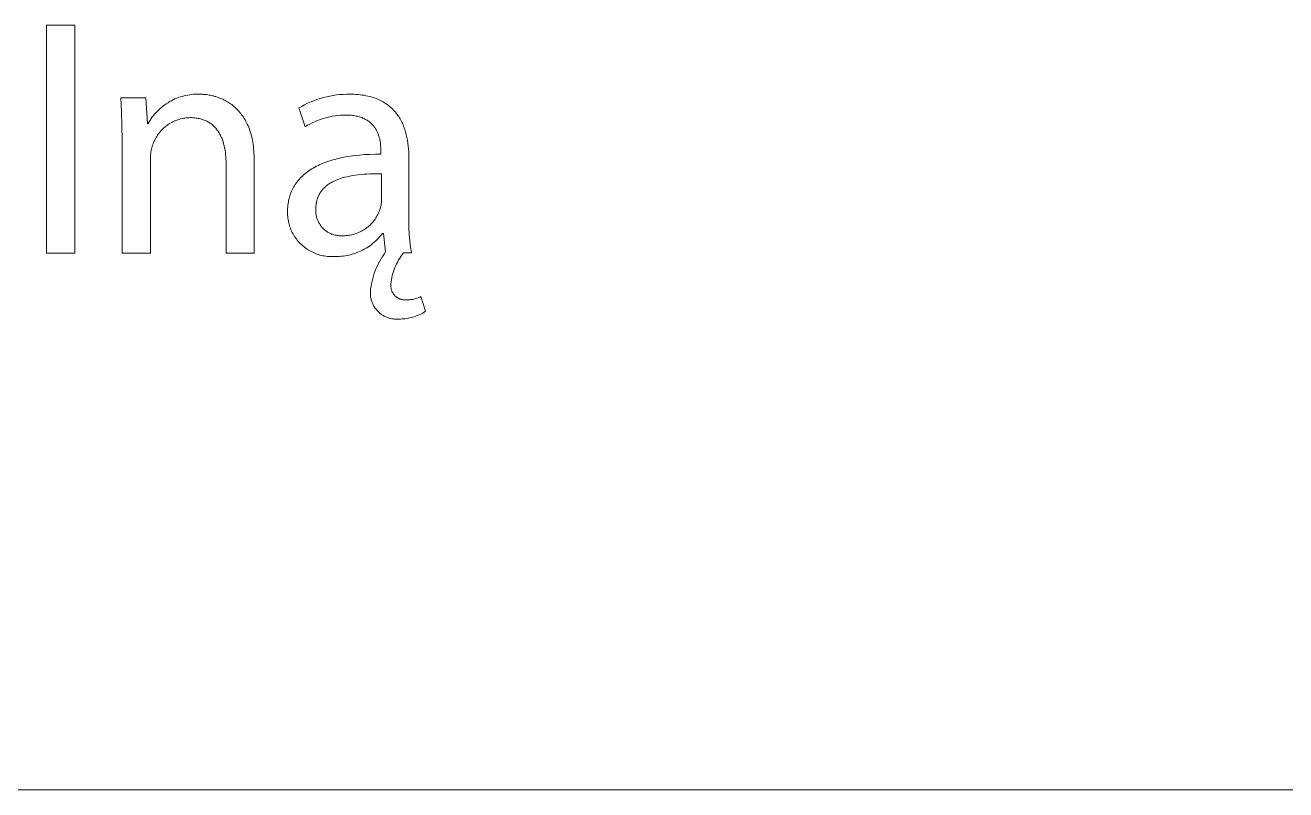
# Model space of a CAD drawing. Header units: millimetres. Extents: x 1434 to 4837, y 1889 to 4267.
# Drawn here: x 4554.1 to 4688, y 1889.5 to 1970.7 of the extents above; entities that cross this region are included whole.
import ezdxf

# ---------------------------------------------------------------- set-up
doc = ezdxf.new("R2010")
doc.units = ezdxf.units.MM
doc.header["$MEASUREMENT"] = 0
doc.layers.add('Domyślny', color=7, linetype='Continuous', true_color=0x000000)

msp = doc.modelspace()

# ---------------------------------------------------------------- linework, layer by layer
at = {"layer": 'Domyślny', "color": 18, "lineweight": 15, "true_color": 0x000000}
for p, q in [((4556.41, 1970.7), (4559.4, 1970.7)), ((4556.41, 1946.5), (4556.41, 1970.7)), ((4559.4, 1970.7), (4559.4, 1946.5)), ((4564.37, 1961.51), (4564.28, 1963)), ((4564.28, 1963), (4566.94, 1963)), ((4566.94, 1963), (4567.11, 1960.27)), ((4569.12, 1962.36), (4569.3, 1962.47)), ((4569.3, 1962.47), (4569.47, 1962.58)), ((4569.47, 1962.58), (4569.66, 1962.68)), ((4569.66, 1962.68), (4569.84, 1962.77)), ((4569.84, 1962.77), (4570.03, 1962.86)), ((4570.03, 1962.86), (4570.22, 1962.94)), ((4570.22, 1962.94), (4570.41, 1963.01)), ((4570.41, 1963.01), (4570.6, 1963.08)), ((4570.6, 1963.08), (4570.8, 1963.14)), ((4570.8, 1963.14), (4571, 1963.19)), ((4571, 1963.19), (4571.2, 1963.24)), ((4571.2, 1963.24), (4571.4, 1963.28)), ((4571.4, 1963.28), (4571.61, 1963.31)), ((4571.61, 1963.31), (4571.81, 1963.34)), ((4571.81, 1963.34), (4572.02, 1963.36)), ((4572.02, 1963.36), (4572.22, 1963.37)), ((4572.22, 1963.37), (4572.43, 1963.37)), ((4572.43, 1963.37), (4572.63, 1963.37)), ((4572.63, 1963.37), (4572.74, 1963.37)), ((4572.74, 1963.37), (4572.85, 1963.37)), ((4572.85, 1963.37), (4572.96, 1963.36)), ((4572.96, 1963.36), (4573.08, 1963.35)), ((4573.08, 1963.35), (4573.19, 1963.34)), ((4573.19, 1963.34), (4573.31, 1963.33)), ((4573.31, 1963.33), (4573.42, 1963.32)), ((4573.42, 1963.32), (4573.54, 1963.3)), ((4573.54, 1963.3), (4573.66, 1963.28)), ((4573.66, 1963.28), (4573.78, 1963.26)), ((4573.78, 1963.26), (4573.9, 1963.23)), ((4573.9, 1963.23), (4574.02, 1963.21)), ((4574.02, 1963.21), (4574.14, 1963.18)), ((4574.14, 1963.18), (4574.26, 1963.14)), ((4574.26, 1963.14), (4574.39, 1963.11)), ((4574.39, 1963.11), (4574.51, 1963.07)), ((4574.51, 1963.07), (4574.63, 1963.03)), ((4574.63, 1963.03), (4574.75, 1962.98)), ((4574.75, 1962.98), (4574.88, 1962.93)), ((4574.88, 1962.93), (4575, 1962.88)), ((4575, 1962.88), (4575.12, 1962.83)), ((4575.12, 1962.83), (4575.24, 1962.77)), ((4575.24, 1962.77), (4575.36, 1962.71)), ((4575.36, 1962.71), (4575.48, 1962.64)), ((4575.48, 1962.64), (4575.6, 1962.57)), ((4575.6, 1962.57), (4575.72, 1962.5)), ((4575.72, 1962.5), (4575.84, 1962.42)), ((4584.13, 1962.41), (4584.45, 1962.55)), ((4584.45, 1962.55), (4584.78, 1962.68)), ((4584.78, 1962.68), (4585.12, 1962.8)), ((4585.12, 1962.8), (4585.45, 1962.91)), ((4585.45, 1962.91), (4585.8, 1963.01)), ((4585.8, 1963.01), (4586.14, 1963.1)), ((4586.14, 1963.1), (4586.49, 1963.17)), ((4586.49, 1963.17), (4586.84, 1963.24)), ((4586.84, 1963.24), (4587.19, 1963.29)), ((4587.19, 1963.29), (4587.54, 1963.33)), ((4587.54, 1963.33), (4587.9, 1963.35)), ((4587.9, 1963.35), (4588.25, 1963.37)), ((4588.25, 1963.37), (4588.61, 1963.37)), ((4588.61, 1963.37), (4588.84, 1963.37)), ((4588.84, 1963.37), (4589.07, 1963.36)), ((4589.07, 1963.36), (4589.29, 1963.35)), ((4589.29, 1963.35), (4589.51, 1963.33)), ((4589.51, 1963.33), (4589.72, 1963.31)), ((4589.72, 1963.31), (4589.93, 1963.28)), ((4589.93, 1963.28), (4590.13, 1963.25)), ((4590.13, 1963.25), (4590.32, 1963.21)), ((4590.32, 1963.21), (4590.51, 1963.17)), ((4590.51, 1963.17), (4590.7, 1963.13)), ((4590.7, 1963.13), (4590.88, 1963.08)), ((4590.88, 1963.08), (4591.06, 1963.03)), ((4591.06, 1963.03), (4591.23, 1962.97)), ((4591.23, 1962.97), (4591.39, 1962.91)), ((4591.39, 1962.91), (4591.56, 1962.85)), ((4591.56, 1962.85), (4591.71, 1962.78)), ((4591.71, 1962.78), (4591.86, 1962.71)), ((4591.86, 1962.71), (4592.01, 1962.63)), ((4592.01, 1962.63), (4592.15, 1962.55)), ((4592.15, 1962.55), (4592.29, 1962.47)), ((4592.29, 1962.47), (4592.43, 1962.38)), ((4564.41, 1960.01), (4564.37, 1961.51)), ((4567.63, 1960.96), (4567.76, 1961.12)), ((4567.76, 1961.12), (4567.89, 1961.28)), ((4567.89, 1961.28), (4568.03, 1961.43)), ((4568.03, 1961.43), (4568.17, 1961.58)), ((4568.17, 1961.58), (4568.32, 1961.72)), ((4568.32, 1961.72), (4568.47, 1961.86)), ((4568.47, 1961.86), (4568.63, 1962)), ((4568.63, 1962), (4568.79, 1962.12)), ((4568.79, 1962.12), (4568.95, 1962.25)), ((4568.95, 1962.25), (4569.12, 1962.36)), ((4575.84, 1962.42), (4575.95, 1962.34)), ((4575.95, 1962.34), (4576.07, 1962.26)), ((4576.07, 1962.26), (4576.18, 1962.17)), ((4576.18, 1962.17), (4576.29, 1962.08)), ((4576.29, 1962.08), (4576.4, 1961.98)), ((4576.4, 1961.98), (4576.51, 1961.88)), ((4576.51, 1961.88), (4576.62, 1961.78)), ((4576.62, 1961.78), (4576.72, 1961.67)), ((4576.72, 1961.67), (4576.83, 1961.55)), ((4576.83, 1961.55), (4576.93, 1961.44)), ((4576.93, 1961.44), (4577.03, 1961.31)), ((4577.03, 1961.31), (4577.12, 1961.19)), ((4577.12, 1961.19), (4577.22, 1961.06)), ((4583.19, 1961.91), (4583.5, 1962.08)), ((4583.87, 1959.92), (4583.19, 1961.91)), ((4583.5, 1962.08), (4583.81, 1962.25)), ((4583.81, 1962.25), (4584.13, 1962.41)), ((4587.32, 1961.11), (4587.04, 1961.07)), ((4587.6, 1961.14), (4587.32, 1961.11)), ((4587.88, 1961.15), (4587.6, 1961.14)), ((4588.16, 1961.16), (4587.88, 1961.15)), ((4588.32, 1961.16), (4588.16, 1961.16)), ((4588.47, 1961.15), (4588.32, 1961.16)), ((4588.62, 1961.14), (4588.47, 1961.15)), ((4588.76, 1961.13), (4588.62, 1961.14)), ((4588.9, 1961.11), (4588.76, 1961.13)), ((4589.03, 1961.1), (4588.9, 1961.11)), ((4589.16, 1961.07), (4589.03, 1961.1)), ((4592.43, 1962.38), (4592.56, 1962.29)), ((4592.56, 1962.29), (4592.68, 1962.2)), ((4592.68, 1962.2), (4592.8, 1962.1)), ((4592.8, 1962.1), (4592.92, 1962)), ((4592.92, 1962), (4593.03, 1961.9)), ((4593.03, 1961.9), (4593.14, 1961.8)), ((4593.14, 1961.8), (4593.25, 1961.69)), ((4593.25, 1961.69), (4593.35, 1961.58)), ((4593.35, 1961.58), (4593.45, 1961.47)), ((4593.45, 1961.47), (4593.54, 1961.35)), ((4593.54, 1961.35), (4593.63, 1961.23)), ((4593.63, 1961.23), (4593.72, 1961.11)), ((4593.72, 1961.11), (4593.8, 1960.99)), ((4564.42, 1958.52), (4564.41, 1960.01)), ((4567.11, 1960.27), (4567.18, 1960.27)), ((4567.18, 1960.27), (4567.29, 1960.44)), ((4567.29, 1960.44), (4567.4, 1960.62)), ((4567.4, 1960.62), (4567.51, 1960.79)), ((4567.51, 1960.79), (4567.63, 1960.96)), ((4568.85, 1959.78), (4568.75, 1959.68)), ((4568.97, 1959.88), (4568.85, 1959.78)), ((4569.08, 1959.97), (4568.97, 1959.88)), ((4569.2, 1960.06), (4569.08, 1959.97)), ((4569.32, 1960.14), (4569.2, 1960.06)), ((4569.44, 1960.22), (4569.32, 1960.14)), ((4569.56, 1960.3), (4569.44, 1960.22)), ((4569.69, 1960.37), (4569.56, 1960.3)), ((4569.82, 1960.44), (4569.69, 1960.37)), ((4569.95, 1960.5), (4569.82, 1960.44)), ((4570.09, 1960.56), (4569.95, 1960.5)), ((4570.22, 1960.61), (4570.09, 1960.56)), ((4570.36, 1960.66), (4570.22, 1960.61)), ((4570.5, 1960.7), (4570.36, 1960.66)), ((4570.64, 1960.74), (4570.5, 1960.7)), ((4570.79, 1960.78), (4570.64, 1960.74)), ((4570.93, 1960.81), (4570.79, 1960.78)), ((4571.07, 1960.83), (4570.93, 1960.81)), ((4571.22, 1960.85), (4571.07, 1960.83)), ((4571.37, 1960.86), (4571.22, 1960.85)), ((4571.51, 1960.87), (4571.37, 1960.86)), ((4571.66, 1960.88), (4571.51, 1960.87)), ((4571.79, 1960.88), (4571.66, 1960.88)), ((4571.92, 1960.87), (4571.79, 1960.88)), ((4572.04, 1960.86), (4571.92, 1960.87)), ((4572.16, 1960.85), (4572.04, 1960.86)), ((4572.28, 1960.84), (4572.16, 1960.85)), ((4572.4, 1960.82), (4572.28, 1960.84)), ((4572.52, 1960.8), (4572.4, 1960.82)), ((4572.63, 1960.78), (4572.52, 1960.8)), ((4572.74, 1960.75), (4572.63, 1960.78)), ((4572.85, 1960.72), (4572.74, 1960.75)), ((4572.95, 1960.69), (4572.85, 1960.72)), ((4573.05, 1960.66), (4572.95, 1960.69)), ((4573.15, 1960.62), (4573.05, 1960.66)), ((4573.25, 1960.58), (4573.15, 1960.62)), ((4573.35, 1960.54), (4573.25, 1960.58)), ((4573.44, 1960.49), (4573.35, 1960.54)), ((4573.53, 1960.44), (4573.44, 1960.49)), ((4573.62, 1960.39), (4573.53, 1960.44)), ((4573.7, 1960.34), (4573.62, 1960.39)), ((4573.79, 1960.28), (4573.7, 1960.34)), ((4573.87, 1960.23), (4573.79, 1960.28)), ((4573.95, 1960.17), (4573.87, 1960.23)), ((4574.02, 1960.1), (4573.95, 1960.17)), ((4574.1, 1960.04), (4574.02, 1960.1)), ((4574.17, 1959.97), (4574.1, 1960.04)), ((4574.24, 1959.9), (4574.17, 1959.97)), ((4574.31, 1959.83), (4574.24, 1959.9)), ((4574.37, 1959.76), (4574.31, 1959.83)), ((4577.22, 1961.06), (4577.31, 1960.92)), ((4577.31, 1960.92), (4577.4, 1960.78)), ((4577.4, 1960.78), (4577.48, 1960.63)), ((4577.48, 1960.63), (4577.57, 1960.48)), ((4577.57, 1960.48), (4577.65, 1960.33)), ((4577.65, 1960.33), (4577.72, 1960.17)), ((4577.72, 1960.17), (4577.8, 1960)), ((4577.8, 1960), (4577.87, 1959.83)), ((4577.87, 1959.83), (4577.94, 1959.66)), ((4584.11, 1960.07), (4583.87, 1959.92)), ((4584.36, 1960.2), (4584.11, 1960.07)), ((4584.61, 1960.33), (4584.36, 1960.2)), ((4584.87, 1960.45), (4584.61, 1960.33)), ((4585.13, 1960.56), (4584.87, 1960.45)), ((4585.39, 1960.66), (4585.13, 1960.56)), ((4585.66, 1960.75), (4585.39, 1960.66)), ((4585.93, 1960.84), (4585.66, 1960.75)), ((4586.2, 1960.91), (4585.93, 1960.84)), ((4586.48, 1960.97), (4586.2, 1960.91)), ((4586.76, 1961.03), (4586.48, 1960.97)), ((4587.04, 1961.07), (4586.76, 1961.03)), ((4589.29, 1961.05), (4589.16, 1961.07)), ((4589.41, 1961.02), (4589.29, 1961.05)), ((4589.53, 1960.99), (4589.41, 1961.02)), ((4589.65, 1960.96), (4589.53, 1960.99)), ((4589.76, 1960.92), (4589.65, 1960.96)), ((4589.87, 1960.88), (4589.76, 1960.92)), ((4589.97, 1960.84), (4589.87, 1960.88)), ((4590.07, 1960.8), (4589.97, 1960.84)), ((4590.17, 1960.75), (4590.07, 1960.8)), ((4590.26, 1960.7), (4590.17, 1960.75)), ((4590.35, 1960.65), (4590.26, 1960.7)), ((4590.44, 1960.6), (4590.35, 1960.65)), ((4590.52, 1960.55), (4590.44, 1960.6)), ((4590.6, 1960.49), (4590.52, 1960.55)), ((4590.68, 1960.43), (4590.6, 1960.49)), ((4590.75, 1960.37), (4590.68, 1960.43)), ((4590.83, 1960.31), (4590.75, 1960.37)), ((4590.89, 1960.24), (4590.83, 1960.31)), ((4590.96, 1960.18), (4590.89, 1960.24)), ((4591.02, 1960.11), (4590.96, 1960.18)), ((4591.08, 1960.04), (4591.02, 1960.11)), ((4591.14, 1959.97), (4591.08, 1960.04)), ((4591.19, 1959.9), (4591.14, 1959.97)), ((4591.25, 1959.83), (4591.19, 1959.9)), ((4591.3, 1959.76), (4591.25, 1959.83)), ((4591.34, 1959.68), (4591.3, 1959.76)), ((4593.8, 1960.99), (4593.88, 1960.86)), ((4593.88, 1960.86), (4593.95, 1960.74)), ((4593.95, 1960.74), (4594.02, 1960.61)), ((4594.02, 1960.61), (4594.09, 1960.47)), ((4594.09, 1960.47), (4594.16, 1960.34)), ((4594.16, 1960.34), (4594.22, 1960.21)), ((4594.22, 1960.21), (4594.28, 1960.07)), ((4594.28, 1960.07), (4594.33, 1959.93)), ((4594.33, 1959.93), (4594.39, 1959.79)), ((4594.39, 1959.79), (4594.43, 1959.65)), ((4564.42, 1946.5), (4564.42, 1958.52)), ((4567.89, 1958.5), (4567.83, 1958.37)), ((4567.96, 1958.63), (4567.89, 1958.5)), ((4568.03, 1958.76), (4567.96, 1958.63)), ((4568.1, 1958.88), (4568.03, 1958.76)), ((4568.18, 1959.01), (4568.1, 1958.88)), ((4568.27, 1959.13), (4568.18, 1959.01)), ((4568.36, 1959.24), (4568.27, 1959.13)), ((4568.45, 1959.36), (4568.36, 1959.24)), ((4568.54, 1959.47), (4568.45, 1959.36)), ((4568.64, 1959.58), (4568.54, 1959.47)), ((4568.75, 1959.68), (4568.64, 1959.58)), ((4574.44, 1959.68), (4574.37, 1959.76)), ((4574.5, 1959.6), (4574.44, 1959.68)), ((4574.56, 1959.52), (4574.5, 1959.6)), ((4574.62, 1959.44), (4574.56, 1959.52)), ((4574.67, 1959.36), (4574.62, 1959.44)), ((4574.72, 1959.27), (4574.67, 1959.36)), ((4574.78, 1959.18), (4574.72, 1959.27)), ((4574.82, 1959.09), (4574.78, 1959.18)), ((4574.87, 1959), (4574.82, 1959.09)), ((4574.92, 1958.91), (4574.87, 1959)), ((4574.96, 1958.81), (4574.92, 1958.91)), ((4575, 1958.72), (4574.96, 1958.81)), ((4575.04, 1958.62), (4575, 1958.72)), ((4575.08, 1958.52), (4575.04, 1958.62)), ((4575.11, 1958.42), (4575.08, 1958.52)), ((4575.15, 1958.32), (4575.11, 1958.42)), ((4577.94, 1959.66), (4578, 1959.48)), ((4578, 1959.48), (4578.06, 1959.29)), ((4578.06, 1959.29), (4578.12, 1959.1)), ((4578.12, 1959.1), (4578.17, 1958.9)), ((4578.17, 1958.9), (4578.22, 1958.7)), ((4578.22, 1958.7), (4578.26, 1958.49)), ((4578.26, 1958.49), (4578.3, 1958.28)), ((4591.39, 1959.61), (4591.34, 1959.68)), ((4591.43, 1959.53), (4591.39, 1959.61)), ((4591.47, 1959.46), (4591.43, 1959.53)), ((4591.51, 1959.38), (4591.47, 1959.46)), ((4591.54, 1959.3), (4591.51, 1959.38)), ((4591.58, 1959.22), (4591.54, 1959.3)), ((4591.61, 1959.15), (4591.58, 1959.22)), ((4591.64, 1959.07), (4591.61, 1959.15)), ((4591.66, 1958.99), (4591.64, 1959.07)), ((4591.69, 1958.91), (4591.66, 1958.99)), ((4591.71, 1958.83), (4591.69, 1958.91)), ((4591.74, 1958.75), (4591.71, 1958.83)), ((4591.76, 1958.67), (4591.74, 1958.75)), ((4591.78, 1958.59), (4591.76, 1958.67)), ((4591.79, 1958.51), (4591.78, 1958.59)), ((4591.82, 1958.35), (4591.79, 1958.51)), ((4594.43, 1959.65), (4594.48, 1959.5)), ((4594.48, 1959.5), (4594.52, 1959.36)), ((4594.52, 1959.36), (4594.56, 1959.21)), ((4594.56, 1959.21), (4594.6, 1959.07)), ((4594.6, 1959.07), (4594.64, 1958.92)), ((4594.64, 1958.92), (4594.67, 1958.77)), ((4594.67, 1958.77), (4594.7, 1958.62)), ((4594.7, 1958.62), (4594.73, 1958.47)), ((4594.73, 1958.47), (4594.77, 1958.16)), ((4567.47, 1957.12), (4567.45, 1956.98)), ((4567.49, 1957.26), (4567.47, 1957.12)), ((4567.52, 1957.4), (4567.49, 1957.26)), ((4567.55, 1957.54), (4567.52, 1957.4)), ((4567.58, 1957.68), (4567.55, 1957.54)), ((4567.62, 1957.82), (4567.58, 1957.68)), ((4567.67, 1957.96), (4567.62, 1957.82)), ((4567.72, 1958.1), (4567.67, 1957.96)), ((4567.77, 1958.23), (4567.72, 1958.1)), ((4567.83, 1958.37), (4567.77, 1958.23)), ((4575.18, 1958.21), (4575.15, 1958.32)), ((4575.21, 1958.11), (4575.18, 1958.21)), ((4575.24, 1958), (4575.21, 1958.11)), ((4575.27, 1957.89), (4575.24, 1958)), ((4575.31, 1957.67), (4575.27, 1957.89)), ((4575.36, 1957.44), (4575.31, 1957.67)), ((4575.39, 1957.21), (4575.36, 1957.44)), ((4575.42, 1956.98), (4575.39, 1957.21)), ((4578.3, 1958.28), (4578.34, 1958.06)), ((4578.34, 1958.06), (4578.37, 1957.83)), ((4578.37, 1957.83), (4578.39, 1957.6)), ((4578.39, 1957.6), (4578.42, 1957.37)), ((4578.42, 1957.37), (4578.43, 1957.12)), ((4578.43, 1957.12), (4578.45, 1956.87)), ((4591.85, 1958.2), (4591.82, 1958.35)), ((4591.87, 1958.04), (4591.85, 1958.2)), ((4591.88, 1957.89), (4591.87, 1958.04)), ((4591.89, 1957.75), (4591.88, 1957.89)), ((4591.9, 1957.61), (4591.89, 1957.75)), ((4591.9, 1957.47), (4591.9, 1957.61)), ((4591.9, 1957.34), (4591.9, 1957.47)), ((4591.9, 1957), (4591.9, 1957.34)), ((4594.77, 1958.16), (4594.81, 1957.85)), ((4594.81, 1957.85), (4594.84, 1957.55)), ((4594.84, 1957.55), (4594.86, 1957.24)), ((4594.86, 1957.24), (4594.87, 1956.92)), ((4567.44, 1956.84), (4567.43, 1956.7)), ((4567.43, 1956.7), (4567.43, 1956.56)), ((4567.43, 1956.56), (4567.43, 1956.41)), ((4567.43, 1956.41), (4567.43, 1946.5)), ((4567.45, 1956.98), (4567.44, 1956.84)), ((4575.44, 1956.74), (4575.42, 1956.98)), ((4575.45, 1956.5), (4575.44, 1956.74)), ((4575.46, 1956.25), (4575.45, 1956.5)), ((4575.47, 1956.01), (4575.46, 1956.25)), ((4575.47, 1946.5), (4575.47, 1956.01)), ((4578.45, 1956.87), (4578.45, 1956.62)), ((4578.45, 1956.62), (4578.46, 1956.36)), ((4578.46, 1956.36), (4578.46, 1946.5)), ((4585.06, 1955.72), (4585.23, 1955.8)), ((4585.23, 1955.8), (4585.41, 1955.89)), ((4585.41, 1955.89), (4585.59, 1955.97)), ((4585.59, 1955.97), (4585.78, 1956.05)), ((4585.78, 1956.05), (4585.97, 1956.12)), ((4585.97, 1956.12), (4586.17, 1956.2)), ((4586.17, 1956.2), (4586.37, 1956.26)), ((4586.37, 1956.26), (4586.58, 1956.33)), ((4586.58, 1956.33), (4586.79, 1956.39)), ((4586.79, 1956.39), (4587, 1956.45)), ((4587, 1956.45), (4587.22, 1956.51)), ((4587.22, 1956.51), (4587.67, 1956.62)), ((4587.67, 1956.62), (4588.14, 1956.71)), ((4588.14, 1956.71), (4588.63, 1956.79)), ((4588.63, 1956.79), (4589.13, 1956.85)), ((4589.13, 1956.85), (4589.65, 1956.91)), ((4589.65, 1956.91), (4590.19, 1956.95)), ((4590.19, 1956.95), (4590.74, 1956.98)), ((4590.74, 1956.98), (4591.32, 1957)), ((4591.32, 1957), (4591.9, 1957)), ((4594.87, 1956.92), (4594.87, 1956.61)), ((4594.87, 1956.61), (4594.87, 1950.45)), ((4583.22, 1954.32), (4583.33, 1954.44)), ((4583.33, 1954.44), (4583.45, 1954.57)), ((4583.45, 1954.57), (4583.57, 1954.68)), ((4583.57, 1954.68), (4583.7, 1954.8)), ((4583.7, 1954.8), (4583.83, 1954.91)), ((4583.83, 1954.91), (4583.97, 1955.03)), ((4583.97, 1955.03), (4584.11, 1955.13)), ((4584.11, 1955.13), (4584.26, 1955.24)), ((4584.26, 1955.24), (4584.41, 1955.34)), ((4584.41, 1955.34), (4584.56, 1955.44)), ((4584.56, 1955.44), (4584.72, 1955.53)), ((4584.72, 1955.53), (4584.89, 1955.63)), ((4584.89, 1955.63), (4585.06, 1955.72)), ((4587.65, 1954.43), (4587.52, 1954.38)), ((4587.78, 1954.47), (4587.65, 1954.43)), ((4587.92, 1954.51), (4587.78, 1954.47)), ((4588.05, 1954.55), (4587.92, 1954.51)), ((4588.33, 1954.61), (4588.05, 1954.55)), ((4588.62, 1954.68), (4588.33, 1954.61)), ((4588.91, 1954.73), (4588.62, 1954.68)), ((4589.21, 1954.77), (4588.91, 1954.73)), ((4589.51, 1954.81), (4589.21, 1954.77)), ((4589.81, 1954.85), (4589.51, 1954.81)), ((4590.12, 1954.87), (4589.81, 1954.85)), ((4590.42, 1954.89), (4590.12, 1954.87)), ((4590.73, 1954.91), (4590.42, 1954.89)), ((4591.36, 1954.92), (4590.73, 1954.91)), ((4591.97, 1954.91), (4591.36, 1954.92)), ((4591.97, 1952.06), (4591.97, 1954.91)), ((4582.36, 1952.91), (4582.42, 1953.07)), ((4582.42, 1953.07), (4582.49, 1953.22)), ((4582.49, 1953.22), (4582.56, 1953.36)), ((4582.56, 1953.36), (4582.64, 1953.51)), ((4582.64, 1953.51), (4582.73, 1953.65)), ((4582.73, 1953.65), (4582.82, 1953.79)), ((4582.82, 1953.79), (4582.91, 1953.93)), ((4582.91, 1953.93), (4583.01, 1954.06)), ((4583.01, 1954.06), (4583.11, 1954.19)), ((4583.11, 1954.19), (4583.22, 1954.32)), ((4585.6, 1953.1), (4585.56, 1953.05)), ((4585.63, 1953.15), (4585.6, 1953.1)), ((4585.67, 1953.19), (4585.63, 1953.15)), ((4585.71, 1953.24), (4585.67, 1953.19)), ((4585.75, 1953.28), (4585.71, 1953.24)), ((4585.79, 1953.33), (4585.75, 1953.28)), ((4585.83, 1953.37), (4585.79, 1953.33)), ((4585.87, 1953.41), (4585.83, 1953.37)), ((4585.92, 1953.46), (4585.87, 1953.41)), ((4585.96, 1953.5), (4585.92, 1953.46)), ((4586.01, 1953.54), (4585.96, 1953.5)), ((4586.05, 1953.58), (4586.01, 1953.54)), ((4586.1, 1953.62), (4586.05, 1953.58)), ((4586.15, 1953.66), (4586.1, 1953.62)), ((4586.25, 1953.73), (4586.15, 1953.66)), ((4586.35, 1953.8), (4586.25, 1953.73)), ((4586.45, 1953.87), (4586.35, 1953.8)), ((4586.56, 1953.94), (4586.45, 1953.87)), ((4586.67, 1954), (4586.56, 1953.94)), ((4586.78, 1954.07), (4586.67, 1954)), ((4586.9, 1954.12), (4586.78, 1954.07)), ((4587.02, 1954.18), (4586.9, 1954.12)), ((4587.14, 1954.23), (4587.02, 1954.18)), ((4587.26, 1954.29), (4587.14, 1954.23)), ((4587.39, 1954.33), (4587.26, 1954.29)), ((4587.52, 1954.38), (4587.39, 1954.33)), ((4582.03, 1951.59), (4582.05, 1951.77)), ((4582.05, 1951.77), (4582.08, 1951.94)), ((4582.08, 1951.94), (4582.11, 1952.11)), ((4582.11, 1952.11), (4582.15, 1952.28)), ((4582.15, 1952.28), (4582.2, 1952.44)), ((4582.2, 1952.44), (4582.25, 1952.6)), ((4582.25, 1952.6), (4582.3, 1952.76)), ((4582.3, 1952.76), (4582.36, 1952.91)), ((4585.04, 1951.78), (4585.03, 1951.71)), ((4585.06, 1951.84), (4585.04, 1951.78)), ((4585.07, 1951.91), (4585.06, 1951.84)), ((4585.08, 1951.98), (4585.07, 1951.91)), ((4585.1, 1952.04), (4585.08, 1951.98)), ((4585.11, 1952.1), (4585.1, 1952.04)), ((4585.13, 1952.17), (4585.11, 1952.1)), ((4585.15, 1952.23), (4585.13, 1952.17)), ((4585.17, 1952.29), (4585.15, 1952.23)), ((4585.19, 1952.35), (4585.17, 1952.29)), ((4585.21, 1952.41), (4585.19, 1952.35)), ((4585.23, 1952.47), (4585.21, 1952.41)), ((4585.26, 1952.52), (4585.23, 1952.47)), ((4585.28, 1952.58), (4585.26, 1952.52)), ((4585.31, 1952.63), (4585.28, 1952.58)), ((4585.34, 1952.69), (4585.31, 1952.63)), ((4585.37, 1952.74), (4585.34, 1952.69)), ((4585.4, 1952.8), (4585.37, 1952.74)), ((4585.43, 1952.85), (4585.4, 1952.8)), ((4585.46, 1952.9), (4585.43, 1952.85)), ((4585.49, 1952.95), (4585.46, 1952.9)), ((4585.52, 1953), (4585.49, 1952.95)), ((4585.56, 1953.05), (4585.52, 1953)), ((4591.94, 1951.67), (4591.95, 1951.77)), ((4591.95, 1951.77), (4591.96, 1951.86)), ((4591.96, 1951.86), (4591.97, 1951.96)), ((4591.97, 1951.96), (4591.97, 1952.06)), ((4581.99, 1951.05), (4582, 1951.24)), ((4581.99, 1950.87), (4581.99, 1951.05)), ((4581.99, 1950.71), (4581.99, 1950.87)), ((4582, 1950.55), (4581.99, 1950.71)), ((4582, 1951.24), (4582.01, 1951.42)), ((4582.01, 1950.38), (4582, 1950.55)), ((4582.01, 1951.42), (4582.03, 1951.59)), ((4585, 1951.12), (4584.99, 1951.03)), ((4584.99, 1951.03), (4584.99, 1950.94)), ((4584.99, 1950.94), (4585, 1950.84)), ((4585.01, 1951.43), (4585, 1951.36)), ((4585, 1951.36), (4585, 1951.28)), ((4585, 1951.28), (4585, 1951.21)), ((4585, 1951.21), (4585, 1951.12)), ((4585, 1950.84), (4585, 1950.75)), ((4585, 1950.75), (4585.01, 1950.66)), ((4585.02, 1951.57), (4585.01, 1951.5)), ((4585.01, 1951.5), (4585.01, 1951.43)), ((4585.01, 1950.66), (4585.03, 1950.57)), ((4585.03, 1951.64), (4585.02, 1951.57)), ((4585.03, 1951.71), (4585.03, 1951.64)), ((4585.03, 1950.57), (4585.04, 1950.48)), ((4585.04, 1950.48), (4585.06, 1950.39)), ((4585.06, 1950.39), (4585.08, 1950.3)), ((4591.45, 1950.35), (4591.52, 1950.47)), ((4591.52, 1950.47), (4591.58, 1950.59)), ((4591.58, 1950.59), (4591.64, 1950.72)), ((4591.64, 1950.72), (4591.7, 1950.85)), ((4591.7, 1950.85), (4591.75, 1950.98)), ((4591.75, 1950.98), (4591.8, 1951.11)), ((4591.8, 1951.11), (4591.83, 1951.2)), ((4591.83, 1951.2), (4591.86, 1951.29)), ((4591.86, 1951.29), (4591.88, 1951.39)), ((4591.88, 1951.39), (4591.91, 1951.48)), ((4591.91, 1951.48), (4591.92, 1951.58)), ((4591.92, 1951.58), (4591.94, 1951.67)), ((4594.87, 1950.45), (4594.87, 1949.79)), ((4582.03, 1950.22), (4582.01, 1950.38)), ((4582.05, 1950.06), (4582.03, 1950.22)), ((4582.08, 1949.9), (4582.05, 1950.06)), ((4582.11, 1949.74), (4582.08, 1949.9)), ((4582.15, 1949.59), (4582.11, 1949.74)), ((4582.2, 1949.43), (4582.15, 1949.59)), ((4582.25, 1949.28), (4582.2, 1949.43)), ((4582.3, 1949.13), (4582.25, 1949.28)), ((4582.36, 1948.98), (4582.3, 1949.13)), ((4585.08, 1950.3), (4585.11, 1950.22)), ((4585.11, 1950.22), (4585.14, 1950.13)), ((4585.14, 1950.13), (4585.17, 1950.04)), ((4585.17, 1950.04), (4585.2, 1949.96)), ((4585.2, 1949.96), (4585.24, 1949.87)), ((4585.24, 1949.87), (4585.28, 1949.79)), ((4585.28, 1949.79), (4585.32, 1949.71)), ((4585.32, 1949.71), (4585.37, 1949.63)), ((4585.37, 1949.63), (4585.41, 1949.55)), ((4585.41, 1949.55), (4585.46, 1949.48)), ((4585.46, 1949.48), (4585.52, 1949.4)), ((4585.52, 1949.4), (4585.57, 1949.33)), ((4585.57, 1949.33), (4585.63, 1949.26)), ((4585.63, 1949.26), (4585.69, 1949.19)), ((4585.69, 1949.19), (4585.75, 1949.13)), ((4585.75, 1949.13), (4585.82, 1949.06)), ((4585.82, 1949.06), (4585.89, 1949)), ((4590.21, 1949.04), (4590.32, 1949.12)), ((4590.32, 1949.12), (4590.43, 1949.2)), ((4590.43, 1949.2), (4590.54, 1949.29)), ((4590.54, 1949.29), (4590.65, 1949.38)), ((4590.65, 1949.38), (4590.75, 1949.47)), ((4590.75, 1949.47), (4590.85, 1949.57)), ((4590.85, 1949.57), (4590.95, 1949.67)), ((4590.95, 1949.67), (4591.04, 1949.78)), ((4591.04, 1949.78), (4591.13, 1949.89)), ((4591.13, 1949.89), (4591.22, 1950)), ((4591.22, 1950), (4591.3, 1950.11)), ((4591.3, 1950.11), (4591.37, 1950.23)), ((4591.37, 1950.23), (4591.45, 1950.35)), ((4594.87, 1949.79), (4594.88, 1949.13)), ((4594.88, 1949.13), (4594.92, 1948.47)), ((4582.43, 1948.83), (4582.36, 1948.98)), ((4582.5, 1948.68), (4582.43, 1948.83)), ((4582.58, 1948.54), (4582.5, 1948.68)), ((4582.66, 1948.4), (4582.58, 1948.54)), ((4582.74, 1948.26), (4582.66, 1948.4)), ((4582.84, 1948.13), (4582.74, 1948.26)), ((4582.93, 1948), (4582.84, 1948.13)), ((4583.03, 1947.87), (4582.93, 1948)), ((4583.13, 1947.74), (4583.03, 1947.87)), ((4583.24, 1947.62), (4583.13, 1947.74)), ((4585.89, 1949), (4585.96, 1948.94)), ((4585.96, 1948.94), (4586.03, 1948.89)), ((4586.03, 1948.89), (4586.1, 1948.83)), ((4586.1, 1948.83), (4586.18, 1948.78)), ((4586.18, 1948.78), (4586.25, 1948.73)), ((4586.25, 1948.73), (4586.33, 1948.68)), ((4586.33, 1948.68), (4586.41, 1948.64)), ((4586.41, 1948.64), (4586.49, 1948.6)), ((4586.49, 1948.6), (4586.58, 1948.56)), ((4586.58, 1948.56), (4586.66, 1948.52)), ((4586.66, 1948.52), (4586.75, 1948.49)), ((4586.75, 1948.49), (4586.83, 1948.46)), ((4586.83, 1948.46), (4586.92, 1948.44)), ((4586.92, 1948.44), (4587.01, 1948.41)), ((4587.01, 1948.41), (4587.1, 1948.39)), ((4587.1, 1948.39), (4587.19, 1948.38)), ((4587.19, 1948.38), (4587.28, 1948.36)), ((4587.28, 1948.36), (4587.37, 1948.35)), ((4587.37, 1948.35), (4587.46, 1948.34)), ((4587.46, 1948.34), (4587.55, 1948.34)), ((4587.55, 1948.34), (4587.64, 1948.34)), ((4587.64, 1948.34), (4587.73, 1948.34)), ((4587.73, 1948.34), (4587.82, 1948.34)), ((4587.82, 1948.34), (4587.96, 1948.34)), ((4587.96, 1948.34), (4588.1, 1948.34)), ((4588.1, 1948.34), (4588.24, 1948.35)), ((4588.24, 1948.35), (4588.38, 1948.37)), ((4588.38, 1948.37), (4588.52, 1948.38)), ((4588.52, 1948.38), (4588.66, 1948.41)), ((4588.66, 1948.41), (4588.8, 1948.44)), ((4588.8, 1948.44), (4588.93, 1948.47)), ((4588.93, 1948.47), (4589.07, 1948.5)), ((4589.07, 1948.5), (4589.2, 1948.55)), ((4589.2, 1948.55), (4589.33, 1948.59)), ((4589.33, 1948.59), (4589.47, 1948.64)), ((4589.47, 1948.64), (4589.59, 1948.7)), ((4589.59, 1948.7), (4589.72, 1948.76)), ((4589.72, 1948.76), (4589.85, 1948.82)), ((4589.85, 1948.82), (4589.97, 1948.89)), ((4589.97, 1948.89), (4590.09, 1948.96)), ((4590.09, 1948.96), (4590.21, 1949.04)), ((4591.36, 1947.78), (4591.2, 1947.64)), ((4591.52, 1947.93), (4591.36, 1947.78)), ((4591.67, 1948.09), (4591.52, 1947.93)), ((4591.81, 1948.25), (4591.67, 1948.09)), ((4591.95, 1948.41), (4591.81, 1948.25)), ((4592.08, 1948.58), (4591.95, 1948.41)), ((4592.19, 1948.58), (4592.08, 1948.58)), ((4592.41, 1946.61), (4592.19, 1948.58)), ((4594.92, 1948.47), (4594.98, 1947.81)), ((4594.98, 1947.81), (4595.05, 1947.16)), ((4559.4, 1946.5), (4556.41, 1946.5)), ((4567.43, 1946.5), (4564.42, 1946.5)), ((4578.46, 1946.5), (4575.47, 1946.5)), ((4583.35, 1947.51), (4583.24, 1947.62)), ((4583.47, 1947.39), (4583.35, 1947.51)), ((4583.59, 1947.29), (4583.47, 1947.39)), ((4583.71, 1947.18), (4583.59, 1947.29)), ((4583.84, 1947.08), (4583.71, 1947.18)), ((4583.97, 1946.98), (4583.84, 1947.08)), ((4584.1, 1946.89), (4583.97, 1946.98)), ((4584.24, 1946.81), (4584.1, 1946.89)), ((4584.38, 1946.72), (4584.24, 1946.81)), ((4584.52, 1946.65), (4584.38, 1946.72)), ((4584.67, 1946.58), (4584.52, 1946.65)), ((4584.82, 1946.51), (4584.67, 1946.58)), ((4584.97, 1946.45), (4584.82, 1946.51)), ((4585.12, 1946.39), (4584.97, 1946.45)), ((4585.27, 1946.34), (4585.12, 1946.39)), ((4588.95, 1946.4), (4588.74, 1946.34)), ((4589.15, 1946.46), (4588.95, 1946.4)), ((4589.36, 1946.54), (4589.15, 1946.46)), ((4589.56, 1946.62), (4589.36, 1946.54)), ((4589.75, 1946.7), (4589.56, 1946.62)), ((4589.95, 1946.8), (4589.75, 1946.7)), ((4590.14, 1946.9), (4589.95, 1946.8)), ((4590.33, 1947.01), (4590.14, 1946.9)), ((4590.51, 1947.12), (4590.33, 1947.01)), ((4590.69, 1947.24), (4590.51, 1947.12)), ((4590.86, 1947.37), (4590.69, 1947.24)), ((4591.03, 1947.5), (4590.86, 1947.37)), ((4591.2, 1947.64), (4591.03, 1947.5)), ((4592.09, 1946.14), (4592.25, 1946.38)), ((4592.25, 1946.38), (4592.41, 1946.61)), ((4594.29, 1946.51), (4594.16, 1946.33)), ((4595.14, 1946.51), (4594.29, 1946.51)), ((4595.05, 1947.16), (4595.14, 1946.51)), ((4585.43, 1946.29), (4585.27, 1946.34)), ((4585.58, 1946.25), (4585.43, 1946.29)), ((4585.74, 1946.22), (4585.58, 1946.25)), ((4585.9, 1946.19), (4585.74, 1946.22)), ((4586.06, 1946.16), (4585.9, 1946.19)), ((4586.22, 1946.14), (4586.06, 1946.16)), ((4586.38, 1946.13), (4586.22, 1946.14)), ((4586.55, 1946.12), (4586.38, 1946.13)), ((4586.71, 1946.12), (4586.55, 1946.12)), ((4586.87, 1946.12), (4586.71, 1946.12)), ((4587.03, 1946.13), (4586.87, 1946.12)), ((4587.25, 1946.13), (4587.03, 1946.13)), ((4587.46, 1946.14), (4587.25, 1946.13)), ((4587.68, 1946.15), (4587.46, 1946.14)), ((4587.89, 1946.18), (4587.68, 1946.15)), ((4588.11, 1946.21), (4587.89, 1946.18)), ((4588.32, 1946.24), (4588.11, 1946.21)), ((4588.53, 1946.29), (4588.32, 1946.24)), ((4588.74, 1946.34), (4588.53, 1946.29)), ((4591.41, 1944.88), (4591.53, 1945.14)), ((4591.53, 1945.14), (4591.66, 1945.4)), ((4591.66, 1945.4), (4591.79, 1945.65)), ((4591.79, 1945.65), (4591.93, 1945.9)), ((4591.93, 1945.9), (4592.09, 1946.14)), ((4593.49, 1945.17), (4593.4, 1944.96)), ((4593.58, 1945.37), (4593.49, 1945.17)), ((4593.69, 1945.57), (4593.58, 1945.37)), ((4593.79, 1945.77), (4593.69, 1945.57)), ((4593.91, 1945.96), (4593.79, 1945.77)), ((4594.03, 1946.14), (4593.91, 1945.96)), ((4594.16, 1946.33), (4594.03, 1946.14)), ((4590.97, 1943.52), (4591.04, 1943.8)), ((4591.04, 1943.8), (4591.12, 1944.07)), ((4591.12, 1944.07), (4591.21, 1944.35)), ((4591.21, 1944.35), (4591.31, 1944.61)), ((4591.31, 1944.61), (4591.41, 1944.88)), ((4593.07, 1943.89), (4593.03, 1943.67)), ((4593.12, 1944.11), (4593.07, 1943.89)), ((4593.18, 1944.33), (4593.12, 1944.11)), ((4593.25, 1944.54), (4593.18, 1944.33)), ((4593.32, 1944.75), (4593.25, 1944.54)), ((4593.4, 1944.96), (4593.32, 1944.75)), ((4590.79, 1942.39), (4590.82, 1942.68)), ((4590.79, 1942.3), (4590.79, 1942.39)), ((4590.82, 1942.68), (4590.86, 1942.96)), ((4590.86, 1942.96), (4590.91, 1943.24)), ((4590.91, 1943.24), (4590.97, 1943.52)), ((4592.97, 1943.23), (4592.96, 1943.18)), ((4592.96, 1943.18), (4592.96, 1943.13)), ((4592.96, 1943.13), (4592.96, 1943.07)), ((4592.96, 1943.07), (4592.96, 1943.02)), ((4592.96, 1943.02), (4592.96, 1942.97)), ((4592.96, 1942.97), (4592.96, 1942.91)), ((4592.96, 1942.91), (4592.97, 1942.86)), ((4593, 1943.45), (4592.97, 1943.23)), ((4592.97, 1942.86), (4592.98, 1942.81)), ((4592.98, 1942.81), (4592.98, 1942.76)), ((4592.98, 1942.76), (4593, 1942.7)), ((4593.03, 1943.67), (4593, 1943.45)), ((4593, 1942.7), (4593.01, 1942.65)), ((4593.01, 1942.65), (4593.02, 1942.6)), ((4593.02, 1942.6), (4593.04, 1942.55)), ((4593.04, 1942.55), (4593.06, 1942.5)), ((4593.06, 1942.5), (4593.08, 1942.45)), ((4593.08, 1942.45), (4593.1, 1942.4)), ((4593.1, 1942.4), (4593.12, 1942.36)), ((4593.12, 1942.36), (4593.15, 1942.31)), ((4590.79, 1942.2), (4590.79, 1942.3)), ((4590.79, 1942.11), (4590.79, 1942.2)), ((4590.8, 1942.01), (4590.79, 1942.11)), ((4590.81, 1941.92), (4590.8, 1942.01)), ((4590.82, 1941.82), (4590.81, 1941.92)), ((4590.84, 1941.73), (4590.82, 1941.82)), ((4590.86, 1941.64), (4590.84, 1941.73)), ((4590.88, 1941.55), (4590.86, 1941.64)), ((4590.91, 1941.45), (4590.88, 1941.55)), ((4590.93, 1941.36), (4590.91, 1941.45)), ((4590.97, 1941.27), (4590.93, 1941.36)), ((4591, 1941.18), (4590.97, 1941.27)), ((4591.04, 1941.1), (4591, 1941.18)), ((4591.08, 1941.01), (4591.04, 1941.1)), ((4593.15, 1942.31), (4593.17, 1942.26)), ((4593.17, 1942.26), (4593.2, 1942.22)), ((4593.2, 1942.22), (4593.23, 1942.17)), ((4593.23, 1942.17), (4593.26, 1942.13)), ((4593.26, 1942.13), (4593.29, 1942.09)), ((4593.29, 1942.09), (4593.33, 1942.05)), ((4593.33, 1942.05), (4593.36, 1942.01)), ((4593.36, 1942.01), (4593.4, 1941.97)), ((4593.4, 1941.97), (4593.44, 1941.93)), ((4593.44, 1941.93), (4593.48, 1941.9)), ((4593.48, 1941.9), (4593.52, 1941.86)), ((4593.52, 1941.86), (4593.56, 1941.83)), ((4593.56, 1941.83), (4593.6, 1941.8)), ((4593.6, 1941.8), (4593.64, 1941.77)), ((4593.64, 1941.77), (4593.69, 1941.74)), ((4593.69, 1941.74), (4593.73, 1941.71)), ((4593.73, 1941.71), (4593.78, 1941.69)), ((4593.78, 1941.69), (4593.83, 1941.67)), ((4593.83, 1941.67), (4593.88, 1941.64)), ((4593.88, 1941.64), (4593.92, 1941.62)), ((4593.92, 1941.62), (4593.97, 1941.6)), ((4593.97, 1941.6), (4594.02, 1941.59)), ((4594.02, 1941.59), (4594.08, 1941.57)), ((4594.08, 1941.57), (4594.13, 1941.56)), ((4594.13, 1941.56), (4594.18, 1941.55)), ((4594.18, 1941.55), (4594.23, 1941.54)), ((4594.23, 1941.54), (4594.28, 1941.53)), ((4594.28, 1941.53), (4594.34, 1941.52)), ((4594.34, 1941.52), (4594.39, 1941.52)), ((4594.39, 1941.52), (4594.44, 1941.52)), ((4594.44, 1941.52), (4594.49, 1941.52)), ((4594.49, 1941.52), (4594.55, 1941.52)), ((4594.55, 1941.52), (4594.6, 1941.52)), ((4594.6, 1941.52), (4594.72, 1941.52)), ((4594.72, 1941.52), (4594.83, 1941.53)), ((4594.83, 1941.53), (4594.95, 1941.53)), ((4594.95, 1941.53), (4595.06, 1941.55)), ((4595.06, 1941.55), (4595.18, 1941.56)), ((4595.18, 1941.56), (4595.29, 1941.58)), ((4595.29, 1941.58), (4595.4, 1941.61)), ((4595.4, 1941.61), (4595.52, 1941.64)), ((4595.52, 1941.64), (4595.63, 1941.67)), ((4595.63, 1941.67), (4595.74, 1941.7)), ((4595.74, 1941.7), (4595.85, 1941.74)), ((4595.85, 1941.74), (4595.95, 1941.79)), ((4595.95, 1941.79), (4596.06, 1941.83)), ((4596.06, 1941.83), (4596.16, 1941.88)), ((4596.16, 1941.88), (4596.64, 1940.31)), ((4591.12, 1940.93), (4591.08, 1941.01)), ((4591.17, 1940.84), (4591.12, 1940.93)), ((4591.22, 1940.76), (4591.17, 1940.84)), ((4591.27, 1940.68), (4591.22, 1940.76)), ((4591.33, 1940.61), (4591.27, 1940.68)), ((4591.39, 1940.53), (4591.33, 1940.61)), ((4591.45, 1940.46), (4591.39, 1940.53)), ((4591.51, 1940.39), (4591.45, 1940.46)), ((4591.57, 1940.32), (4591.51, 1940.39)), ((4591.64, 1940.25), (4591.57, 1940.32)), ((4591.71, 1940.19), (4591.64, 1940.25)), ((4591.78, 1940.12), (4591.71, 1940.19)), ((4591.86, 1940.06), (4591.78, 1940.12)), ((4591.93, 1940.01), (4591.86, 1940.06)), ((4592.01, 1939.95), (4591.93, 1940.01)), ((4592.09, 1939.9), (4592.01, 1939.95)), ((4592.17, 1939.85), (4592.09, 1939.9)), ((4592.26, 1939.81), (4592.17, 1939.85)), ((4592.34, 1939.76), (4592.26, 1939.81)), ((4592.43, 1939.72), (4592.34, 1939.76)), ((4592.51, 1939.68), (4592.43, 1939.72)), ((4592.6, 1939.65), (4592.51, 1939.68)), ((4595.29, 1939.69), (4595.13, 1939.64)), ((4595.45, 1939.73), (4595.29, 1939.69)), ((4595.61, 1939.79), (4595.45, 1939.73)), ((4595.76, 1939.85), (4595.61, 1939.79)), ((4595.91, 1939.91), (4595.76, 1939.85)), ((4596.06, 1939.98), (4595.91, 1939.91)), ((4596.21, 1940.06), (4596.06, 1939.98)), ((4596.36, 1940.13), (4596.21, 1940.06)), ((4596.5, 1940.22), (4596.36, 1940.13)), ((4596.64, 1940.31), (4596.5, 1940.22)), ((4592.69, 1939.62), (4592.6, 1939.65)), ((4592.78, 1939.59), (4592.69, 1939.62)), ((4592.87, 1939.57), (4592.78, 1939.59)), ((4592.97, 1939.54), (4592.87, 1939.57)), ((4593.06, 1939.52), (4592.97, 1939.54)), ((4593.15, 1939.51), (4593.06, 1939.52)), ((4593.25, 1939.5), (4593.15, 1939.51)), ((4593.34, 1939.49), (4593.25, 1939.5)), ((4593.44, 1939.48), (4593.34, 1939.49)), ((4593.53, 1939.48), (4593.44, 1939.48)), ((4593.63, 1939.48), (4593.53, 1939.48)), ((4593.72, 1939.48), (4593.63, 1939.48)), ((4593.82, 1939.49), (4593.72, 1939.48)), ((4593.98, 1939.49), (4593.82, 1939.49)), ((4594.15, 1939.5), (4593.98, 1939.49)), ((4594.31, 1939.51), (4594.15, 1939.5)), ((4594.48, 1939.52), (4594.31, 1939.51)), ((4594.64, 1939.54), (4594.48, 1939.52)), ((4594.81, 1939.57), (4594.64, 1939.54)), ((4594.97, 1939.6), (4594.81, 1939.57)), ((4595.13, 1939.64), (4594.97, 1939.6)), ((4834.11, 1889.49), (1434.42, 1889.49)), ((4834.11, 1889.49), (3551.35, 1889.49))]:
    msp.add_line(p, q, dxfattribs=at)

doc.saveas('drawing.dxf')
